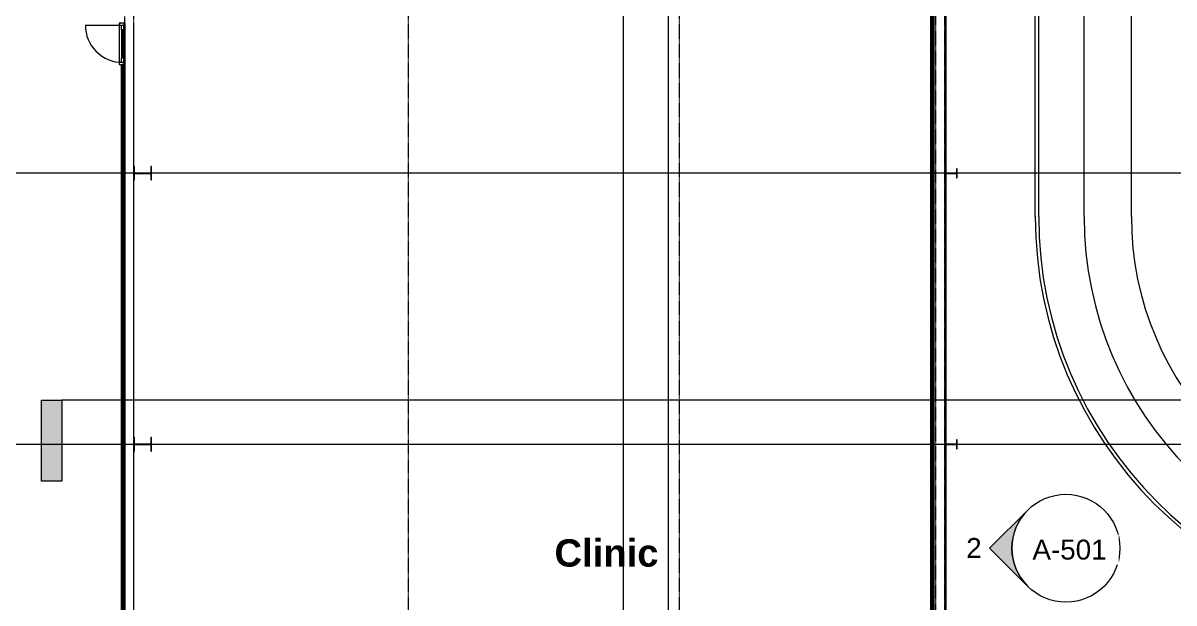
# Model space of a CAD drawing. Header units: inches. Extents: x 21341 to 27231, y -23509 to -20035.
# Drawn here: x 21971 to 22995, y -22250 to -21734 of the extents above; entities that cross this region are included whole.
import ezdxf

# ---------------------------------------------------------------- set-up
doc = ezdxf.new("R2010")
doc.units = ezdxf.units.IN
doc.header["$MEASUREMENT"] = 0
doc.linetypes.add('Grid Line 1_2_', pattern=[0.875, 0.5, -0.125, 0.125, -0.125])
for name, color, linetype, lineweight in [('A-DOOR', 31, 'Continuous', 9), ('A-FLOR-HRAL', 11, 'Continuous', 9), ('A-FLOR-OTLN', 90, 'Continuous', 9), ('A-GLAZ-CWMG', 51, 'Continuous', 9), ('A-WALL', 113, 'Continuous', 9), ('A-WALL-PATT', 111, 'Continuous', 25), ('C-BLDG-PADS', 91, 'Continuous', 9), ('C-TOPO', 7, 'Continuous', 9), ('G-ANNO-SYMB', 111, 'Continuous', 9), ('L-SITE-WALL', 31, 'Continuous', 9), ('M-AREA-IDEN', 171, 'Continuous', 9), ('S-BEAM', 12, 'Continuous', 9), ('S-COLS', 52, 'Continuous', 9), ('S-GRID', 1, 'Continuous', 9)]:
    doc.layers.add(name, color=color, linetype=linetype, lineweight=lineweight)
doc.styles.add('Arial_1', font='arial.ttf', dxfattribs={"height": 17.703593})
doc.styles.add('Arial_B_1', font='arialbd.ttf', dxfattribs={"height": 24.354149})
pattern_1 = [(45, (0, 0), (-19.00703, 19.00703), []), (45, (0, 28.8), (-19.00703, 19.00703), [])]

# ---------------------------------------------------------------- blocks, each defined once
blk = doc.blocks.new('Girt_C - 8_D-1076698-First Floor Plan')
at = {"layer": 'S-BEAM'}
for p, q in [((22061.6, -21143.7), (22061.6, -21143.9)), ((22061.6, -21145.9), (22061.6, -21176.2)), ((22069.6, -21178.2), (22069.6, -21149.8)), ((22061.6, -21733.9), (22061.6, -22301.9)), ((22069.6, -21861.6), (22069.6, -21733.9)), ((22069.6, -22102.8), (22069.6, -21873.6)), ((22069.6, -22336.6), (22069.6, -22114.8)), ((22061.6, -22303.9), (22061.6, -22334.2)), ((22061.6, -22336.2), (22061.6, -22336.6))]:
    blk.add_line(p, q, dxfattribs=at)
blk = doc.blocks.new('Door_Single_Storefront - one-995988-First Floor Plan')
at = {"layer": 'A-DOOR'}
for p, q in [((-16.53125, -33.0625), (-16.53125, 0)), ((-16.46875, 0.75), (-12.53125, 0.75)), ((-12.53125, 0.75), (-12.53125, -1)), ((12.53125, 0.75), (-12.53125, 0.75)), ((-12.53125, -0.5), (-12.53125, 0.25)), ((-12.53125, 0.25), (12.53125, 0.25)), ((12.53125, -1), (12.53125, 0.75)), ((12.53125, 0.75), (16.53125, 0.75)), ((12.53125, 0.25), (12.53125, -0.5)), ((-12.53125, -1), (-16.46875, -1)), ((12.53125, -0.5), (-12.53125, -0.5)), ((-12.53125, -1), (12.53125, -1)), ((16.53125, -1), (12.53125, -1))]:
    blk.add_line(p, q, dxfattribs=at)
blk.add_arc((-16.53125, 0), 33.0625, 270, 0, dxfattribs=at)
blk = doc.blocks.new('Rectangular Mullion - Rectangular Mullion 1-995980-First Floor Plan')
at = {"layer": 'A-GLAZ-CWMG'}
for p, q in [((22056.5, -21733.9), (22057.9, -21733.9)), ((22056.5, -21735.9), (22056.5, -21768.9)), ((22061, -21735.9), (22061, -21768.9))]:
    blk.add_line(p, q, dxfattribs=at)
blk = doc.blocks.new('Rectangular Mullion - Rectangular Mullion 1-995984-First Floor Plan')
at = {"layer": 'A-GLAZ-CWMG', "lineweight": 13}
for p, q in [((-2, 1.5), (0, 1.5)), ((-2, -3), (-2, 1.5)), ((0, 1.5), (0, -3)), ((0, -3), (-2, -3))]:
    blk.add_line(p, q, dxfattribs=at)
blk = doc.blocks.new('Rectangular Mullion - Rectangular Mullion 1-827475-First Floor Plan')
at = {"layer": 'A-GLAZ-CWMG', "lineweight": 13}
for p, q in [((0, 1.5), (-2, 1.5)), ((-2, 1.5), (-2, -3)), ((0, -3), (0, 1.5)), ((-2, -3), (0, -3))]:
    blk.add_line(p, q, dxfattribs=at)
blk = doc.blocks.new('Top Rail Type - Top Rail_Internal_-939601-First Floor Plan')
at = {"layer": 'A-FLOR-HRAL'}
for p, q in [((22871.7, -21906.1), (22871.7, -21584.1)), ((22874.8, -21906.1), (22874.8, -21584.1))]:
    blk.add_line(p, q, dxfattribs=at)
for radius in [361.5, 358.5]:
    blk.add_arc((23233.3, -21906.1), radius, 180, 270, dxfattribs=at)
blk = doc.blocks.new('Section - 3_32_ x 3_8_-18514-First Floor Plan')
at = {"layer": 'G-ANNO-SYMB'}
blk.add_hatch(color=256, dxfattribs=at).paths.add_polyline_path([(0, 0.375), (0, 0), (-0.09375, 0), (-0.09375, 0.375)], flags=0)
for p, q in [((0, 0.375), (-0.09375, 0.375)), ((-0.09375, 0.375), (-0.09375, 0)), ((0, 0), (0, 0.375)), ((-0.09375, 0), (0, 0))]:
    blk.add_line(p, q, dxfattribs=at)
blk = doc.blocks.new('Elevation - Filled Arrow-93797-First Floor Plan')
at = {"layer": 'G-ANNO-SYMB'}
blk.add_circle((0, 0), 0.25, dxfattribs=at)
blk = doc.blocks.new('Elevation - Filled Arrow-93526-First Floor Plan')
at = {"layer": 'G-ANNO-SYMB'}
h = blk.add_hatch(color=256, dxfattribs=at)
edge = h.paths.add_edge_path(flags=0)
edge.add_line((0, 0.3536), (0.1768, 0.1768))
edge.add_arc((0, 0), 0.25, 45, 135)
edge.add_line((-0.1768, 0.1768), (0, 0.3536))
for p, q in [((0, 0.3536), (-0.1768, 0.1768)), ((0, 0.3536), (-0.1768, 0.1768)), ((0.1768, 0.1768), (0, 0.3536)), ((0.1768, 0.1768), (0, 0.3536))]:
    blk.add_line(p, q, dxfattribs=at)
blk.add_arc((0, 0), 0.25, 45, 135, dxfattribs=at)

msp = doc.modelspace()

# ---------------------------------------------------------------- hatches: boundary and pattern name
at = {"layer": 'A-WALL-PATT', "lineweight": 9}
h = msp.add_hatch(dxfattribs=at)
h.set_pattern_fill('FP_15', color=256, style=0, pattern_type=2)
h.set_pattern_definition([(0, (0, 0), (0, 24), []), (90, (0, 0), (-24, 1e-15), [])])
h.paths.add_polyline_path([(22781.39023, -22371.36531), (22781.39023, -21413.24031), (22780.39023, -21413.24031), (22780.39023, -22371.36531)], flags=0)
h.paths.add_polyline_path([(22780.39023, -21408.49031), (22781.39023, -21408.49031), (22781.39023, -21368.67781), (22780.39023, -21368.67781), (22780.39023, -21407.17888)], flags=0)
h.paths.add_polyline_path([(22781.39023, -21336.67781), (22781.39023, -21292.80281), (22780.39023, -21292.80281), (22780.39023, -21336.67781)], flags=0)
h.paths.add_polyline_path([(22780.39023, -21234.55281), (22781.39023, -21234.55281), (22781.39023, -21192.17781), (22780.39023, -21192.17781)], flags=0)
h.paths.add_polyline_path([(22780.39023, -21160.17781), (22781.39023, -21160.17781), (22781.39023, -21124.30281), (22780.39023, -21124.30281), (22780.39023, -21136.04263)], flags=0)
at = {"layer": 'S-COLS'}
h = msp.add_hatch(dxfattribs=at)
h.set_pattern_fill('FP_11', color=256, style=0, pattern_type=2)
h.set_pattern_definition(pattern_1)
h.paths.add_polyline_path([(22070.07382, -21873.55281), (22070.07382, -21868.38875), (22070.27633, -21867.89985), (22070.76523, -21867.69734), (22084.01523, -21867.69734), (22084.50412, -21867.89985), (22084.70663, -21868.38875), (22084.70663, -21873.55281), (22085.14023, -21873.55281), (22085.14023, -21861.55281), (22084.70663, -21861.55281), (22084.70663, -21866.71687), (22084.50412, -21867.20577), (22084.01523, -21867.40828), (22070.76523, -21867.40828), (22070.27633, -21867.20577), (22070.07382, -21866.71687), (22070.07382, -21861.55281), (22069.64023, -21861.55281), (22069.64023, -21873.55281)], flags=0)
h = msp.add_hatch(dxfattribs=at)
h.set_pattern_fill('FP_11', color=256, style=0, pattern_type=2)
h.set_pattern_definition(pattern_1)
h.paths.add_polyline_path([(22801.70663, -21871.55281), (22802.14023, -21871.55281), (22802.14023, -21863.55281), (22801.70663, -21863.55281), (22801.70663, -21866.71687), (22801.50412, -21867.20577), (22801.01523, -21867.40828), (22792.51523, -21867.40828), (22792.02633, -21867.20577), (22791.82382, -21866.71687), (22791.82382, -21863.55281), (22791.39023, -21863.55281), (22791.39023, -21871.55281), (22791.82382, -21871.55281), (22791.82382, -21868.38875), (22792.02633, -21867.89985), (22792.51523, -21867.69734), (22801.01523, -21867.69734), (22801.50412, -21867.89985), (22801.70663, -21868.38875)], flags=0)
h = msp.add_hatch(dxfattribs=at)
h.set_pattern_fill('FP_11', color=256, style=0, pattern_type=2)
h.set_pattern_definition(pattern_1)
h.paths.add_polyline_path([(22084.70663, -22114.80281), (22085.14023, -22114.80281), (22085.14023, -22102.80281), (22084.70663, -22102.80281), (22084.70663, -22107.96687), (22084.50412, -22108.45577), (22084.01523, -22108.65828), (22070.76523, -22108.65828), (22070.27633, -22108.45577), (22070.07382, -22107.96687), (22070.07382, -22102.80281), (22069.64023, -22102.80281), (22069.64023, -22114.80281), (22070.07382, -22114.80281), (22070.07382, -22109.63875), (22070.27633, -22109.14985), (22070.76523, -22108.94734), (22084.01523, -22108.94734), (22084.50412, -22109.14985), (22084.70663, -22109.63875)], flags=0)
h = msp.add_hatch(dxfattribs=at)
h.set_pattern_fill('FP_11', color=256, style=0, pattern_type=2)
h.set_pattern_definition(pattern_1)
h.paths.add_polyline_path([(22801.70663, -22112.80281), (22802.14023, -22112.80281), (22802.14023, -22104.80281), (22801.70663, -22104.80281), (22801.70663, -22107.96687), (22801.50412, -22108.45577), (22801.01523, -22108.65828), (22792.51523, -22108.65828), (22792.02633, -22108.45577), (22791.82382, -22107.96687), (22791.82382, -22104.80281), (22791.39023, -22104.80281), (22791.39023, -22112.80281), (22791.82382, -22112.80281), (22791.82382, -22109.63875), (22792.02633, -22109.14985), (22792.51523, -22108.94734), (22801.01523, -22108.94734), (22801.50412, -22109.14985), (22801.70663, -22109.63875)], flags=0)

# ---------------------------------------------------------------- linework, layer by layer
at = {"layer": 'A-FLOR-OTLN'}
for p, q in [((22915.25546, -21906.0601), (22915.25546, -21584.0601)), ((22957.25546, -21906.0601), (22957.25546, -21584.0601))]:
    msp.add_line(p, q, dxfattribs=at)
for radius in [318, 276]:
    msp.add_arc((23233.25546, -21906.0601), radius, 180, 270, dxfattribs=at)
at = {"layer": 'A-WALL'}
for p, q in [((22791.39023, -21368.67781), (22791.39023, -22371.36531)), ((22780.39023, -21413.24031), (22780.39023, -22371.36531)), ((22781.39023, -21412.61531), (22781.39023, -22371.36531))]:
    msp.add_line(p, q, dxfattribs=at)
at = {"layer": 'A-WALL', "lineweight": 25}
for p, q in [((22059.35283, -21771.24031), (22059.35283, -22301.61531)), ((22060.92763, -21771.24031), (22059.35283, -21771.24031)), ((22060.92763, -22301.61531), (22060.92763, -21771.24031))]:
    msp.add_line(p, q, dxfattribs=at)
at = {"layer": 'C-BLDG-PADS'}
msp.add_line((22058.64023, -21770.92781), (22058.64023, -22301.92781), dxfattribs=at)
at = {"layer": 'C-TOPO'}
msp.add_line((22058.63965, -22301.92781), (22058.63965, -21770.92781), dxfattribs=at)
at = {"layer": 'G-ANNO-SYMB'}
for p, q in [((22544.94179, -20694.34266), (22544.94179, -22908.83975)), ((22505.17362, -20818.08211), (22505.17362, -22908.83975)), ((26316.22594, -22069.38846), (22005.48674, -22069.38846))]:
    msp.add_line(p, q, dxfattribs=at)
at = {"layer": 'L-SITE-WALL', "lineweight": 25}
for p, q in [((22792.14023, -22371.36531), (22792.14023, -21368.67781)), ((22778.89023, -21413.24031), (22778.89023, -22371.36531))]:
    msp.add_line(p, q, dxfattribs=at)
at = {"layer": 'S-COLS', "lineweight": 15}
for p, q in [((22070.07382, -21861.55281), (22069.64023, -21861.55281)), ((22069.64023, -21861.55281), (22069.64023, -21873.55281)), ((22070.07382, -21866.71687), (22070.07382, -21861.55281)), ((22084.01523, -21867.40828), (22070.76523, -21867.40828)), ((22070.76523, -21867.69734), (22084.01523, -21867.69734)), ((22085.14023, -21861.55281), (22084.70663, -21861.55281)), ((22084.70663, -21861.55281), (22084.70663, -21866.71687)), ((22085.14023, -21873.55281), (22085.14023, -21861.55281)), ((22791.82382, -21863.55281), (22791.39023, -21863.55281)), ((22791.39023, -21863.55281), (22791.39023, -21871.55281)), ((22791.82382, -21866.71687), (22791.82382, -21863.55281)), ((22801.01523, -21867.40828), (22792.51523, -21867.40828)), ((22792.51523, -21867.69734), (22801.01523, -21867.69734)), ((22802.14023, -21863.55281), (22801.70663, -21863.55281)), ((22801.70663, -21863.55281), (22801.70663, -21866.71687)), ((22802.14023, -21871.55281), (22802.14023, -21863.55281)), ((22069.64023, -21873.55281), (22070.07382, -21873.55281)), ((22070.07382, -21873.55281), (22070.07382, -21868.38875)), ((22084.70663, -21868.38875), (22084.70663, -21873.55281)), ((22084.70663, -21873.55281), (22085.14023, -21873.55281)), ((22791.39023, -21871.55281), (22791.82382, -21871.55281)), ((22791.82382, -21871.55281), (22791.82382, -21868.38875)), ((22801.70663, -21868.38875), (22801.70663, -21871.55281)), ((22801.70663, -21871.55281), (22802.14023, -21871.55281)), ((22070.07382, -22102.80281), (22069.64023, -22102.80281)), ((22069.64023, -22102.80281), (22069.64023, -22114.80281)), ((22070.07382, -22107.96687), (22070.07382, -22102.80281)), ((22085.14023, -22102.80281), (22084.70663, -22102.80281)), ((22084.70663, -22102.80281), (22084.70663, -22107.96687)), ((22085.14023, -22114.80281), (22085.14023, -22102.80281)), ((22070.07382, -22114.80281), (22070.07382, -22109.63875)), ((22084.01523, -22108.65828), (22070.76523, -22108.65828)), ((22070.76523, -22108.94734), (22084.01523, -22108.94734)), ((22084.70663, -22109.63875), (22084.70663, -22114.80281)), ((22791.82382, -22104.80281), (22791.39023, -22104.80281)), ((22791.39023, -22104.80281), (22791.39023, -22112.80281)), ((22791.39023, -22112.80281), (22791.82382, -22112.80281)), ((22791.82382, -22107.96687), (22791.82382, -22104.80281)), ((22791.82382, -22112.80281), (22791.82382, -22109.63875)), ((22801.01523, -22108.65828), (22792.51523, -22108.65828)), ((22792.51523, -22108.94734), (22801.01523, -22108.94734)), ((22802.14023, -22104.80281), (22801.70663, -22104.80281)), ((22801.70663, -22104.80281), (22801.70663, -22107.96687)), ((22801.70663, -22109.63875), (22801.70663, -22112.80281)), ((22801.70663, -22112.80281), (22802.14023, -22112.80281)), ((22802.14023, -22112.80281), (22802.14023, -22104.80281)), ((22069.64023, -22114.80281), (22070.07382, -22114.80281)), ((22084.70663, -22114.80281), (22085.14023, -22114.80281))]:
    msp.add_line(p, q, dxfattribs=at)
for centre, start, end in [((22070.76523, -21866.71687), 180, 270), ((22070.76523, -21868.38875), 90, 180), ((22084.01523, -21866.71687), 270, 0), ((22084.01523, -21868.38875), 0, 90), ((22792.51523, -21866.71687), 180, 270), ((22792.51523, -21868.38875), 90, 180), ((22801.01523, -21866.71687), 270, 0), ((22801.01523, -21868.38875), 0, 90), ((22070.76523, -22107.96687), 180, 270), ((22070.76523, -22109.63875), 90, 180), ((22084.01523, -22107.96687), 270, 0), ((22084.01523, -22109.63875), 0, 90), ((22792.51523, -22107.96687), 180, 270), ((22792.51523, -22109.63875), 90, 180), ((22801.01523, -22107.96687), 270, 0), ((22801.01523, -22109.63875), 0, 90)]:
    msp.add_arc(centre, 0.69141, start, end, dxfattribs=at)
at = {"layer": 'S-GRID', "linetype": 'Grid Line 1_2_'}
for p, q in [((22069.64023, -23155.1009), (22069.64023, -20130.84867)), ((22313.89023, -23155.1009), (22313.89023, -20130.84867)), ((22555.14023, -23155.1009), (22555.14023, -20130.84867)), ((22783.39023, -22389.5762), (22783.39023, -20130.84867)), ((22061.64023, -22996.33861), (22061.64023, -20226.84867)), ((22791.39023, -22389.5762), (22791.39023, -20226.84867)), ((22781.39023, -22389.5762), (22781.39023, -20646.05281)), ((22791.39023, -22389.5762), (22791.39023, -20646.05281)), ((26427.34156, -21867.55281), (21471.35909, -21867.55281)), ((27097.46684, -21867.55281), (21928.01523, -21867.55281)), ((26427.34156, -22108.80281), (21471.35909, -22108.80281)), ((27097.46684, -22108.80281), (21928.01523, -22108.80281))]:
    msp.add_line(p, q, dxfattribs=at)

# ---------------------------------------------------------------- block references
at = {"layer": 'A-DOOR', "rotation": 269.9999999999621}
msp.add_blockref('Door_Single_Storefront - one-995988-First Floor Plan', (22059.51523, -21752.39656), dxfattribs=at)
at = {"layer": 'A-FLOR-HRAL'}
msp.add_blockref('Top Rail Type - Top Rail_Internal_-939601-First Floor Plan', (0, 0), dxfattribs=at)
at = {"layer": 'A-GLAZ-CWMG'}
msp.add_blockref('Rectangular Mullion - Rectangular Mullion 1-995980-First Floor Plan', (0, 0), dxfattribs=at)
at = {"layer": 'A-GLAZ-CWMG', "extrusion": (0, 0, -1), "rotation": 90.00000000003787}
msp.add_blockref('Rectangular Mullion - Rectangular Mullion 1-995984-First Floor Plan', (-22059.51523, -21733.92781), dxfattribs=at)
at = {"layer": 'A-GLAZ-CWMG', "rotation": 269.9999999999621}
msp.add_blockref('Rectangular Mullion - Rectangular Mullion 1-827475-First Floor Plan', (22059.51523, -21770.92781), dxfattribs=at)
at = {"layer": 'G-ANNO-SYMB', "extrusion": (0, 0, -1), "xscale": 191.9999999999999, "yscale": 191.9999999999999, "zscale": 191.9999999999999, "rotation": 180}
msp.add_blockref('Section - 3_32_ x 3_8_-18514-First Floor Plan', (-22005.48674, -22069.38846), dxfattribs=at)
at = {"layer": 'G-ANNO-SYMB', "xscale": 191.9999999999999, "yscale": 191.9999999999999, "zscale": 191.9999999999999}
msp.add_blockref('Elevation - Filled Arrow-93797-First Floor Plan', (22899.03707, -22201.20226), dxfattribs=at)
at = {"layer": 'S-BEAM'}
msp.add_blockref('Girt_C - 8_D-1076698-First Floor Plan', (0, 0), dxfattribs=at)

# ---------------------------------------------------------------- texts
at = {"layer": 'M-AREA-IDEN', "insert": (22490.18248, -22193.21557), "char_height": 24.354149, "width": 107.424, "attachment_point": 2, "line_spacing_factor": 0.938532, "style": 'Arial_B_1'}
msp.add_mtext('Clinic', dxfattribs=at)

# ---------------------------------------------------------------- next in the draw order: texts
at = {"layer": 'G-ANNO-SYMB', "insert": (22902.23221, -22193.57539), "char_height": 17.703593, "width": 78.624, "attachment_point": 2, "line_spacing_factor": 0.938532, "style": 'Arial_1', "bg_fill": 3, "box_fill_scale": 1.25, "bg_fill_color": 0, "bg_fill_transparency": 0}
msp.add_mtext('A-501', dxfattribs=at)

# ---------------------------------------------------------------- next in the draw order: block references
at = {"layer": 'G-ANNO-SYMB', "xscale": 191.9999999999999, "yscale": 191.9999999999999, "zscale": 191.9999999999999, "rotation": 90}
msp.add_blockref('Elevation - Filled Arrow-93526-First Floor Plan', (22899.03707, -22201.20226), dxfattribs=at)

# ---------------------------------------------------------------- next in the draw order: texts
at = {"layer": 'G-ANNO-SYMB', "insert": (22817.19102, -22192.13192), "char_height": 17.70359, "width": 16.416, "attachment_point": 2, "line_spacing_factor": 0.938532, "style": 'Arial_1', "bg_fill": 3, "box_fill_scale": 1.25, "bg_fill_color": 0, "bg_fill_transparency": 0}
msp.add_mtext('2', dxfattribs=at)

doc.saveas('drawing.dxf')
